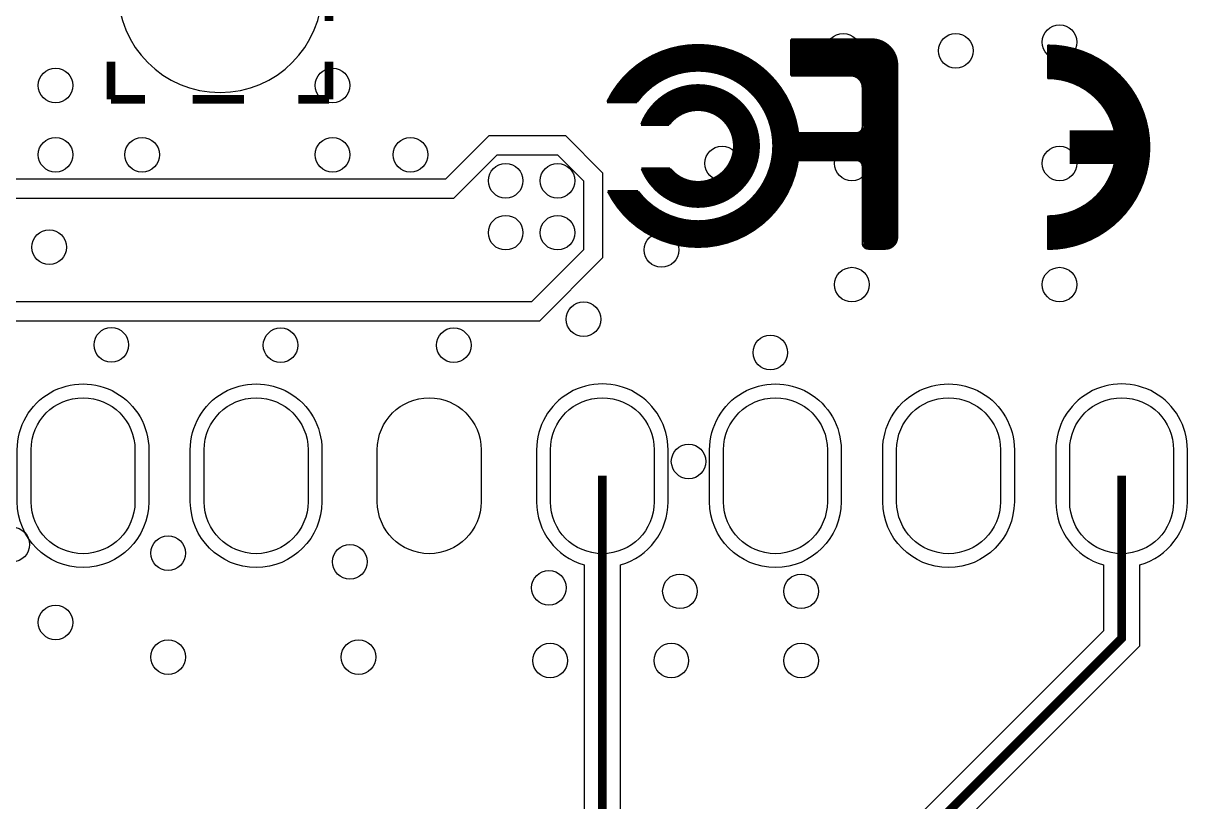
# Model space of a CAD drawing. Extents: x -3.5 to 81.5, y -3.5 to 52.5.
# Drawn here: x 9.69 to 26.77, y 28.61 to 40.03 of the extents above; entities that cross this region are included whole.
import ezdxf

# ---------------------------------------------------------------- set-up
doc = ezdxf.new("R2010")
doc.units = 0
for name, color, linetype in [('BG_SILKSCREEN_BOTTOM', 6, 'CONTINUOUS'), ('ET_BOTTOM', 254, 'CONTINUOUS'), ('PG_SILKSCREEN_BOTTOM', 143, 'CONTINUOUS'), ('PIN_BOTTOM', 1, 'CONTINUOUS'), ('VC_BOTTOM', 254, 'CONTINUOUS')]:
    doc.layers.add(name, color=color, linetype=linetype)

msp = doc.modelspace()

# ---------------------------------------------------------------- linework, layer by layer
at = {"layer": 'BG_SILKSCREEN_BOTTOM'}
for points, const_width in [([(18.2641, 37.5595, 0.138649), (18.8102, 36.9654, 0.138197), (19.5872, 36.7467, 0.198871), (20.6342, 37.18, 0.198693), (21.0693, 38.2288, 0.199119), (20.6357, 39.276, 0.199259), (19.5872, 39.7111, 0.140388), (18.8008, 39.4861, 0.14081), (18.2532, 38.877)], 0.0284), ([(18.2773, 37.5656, 0.13855), (18.8176, 36.9776, 0.138621), (19.5872, 36.7599, 0.199479), (20.6238, 37.1907, 0.198626), (21.0543, 38.2288, 0.199223), (20.6253, 39.2669, 0.198549), (19.5872, 39.6959, 0.140716), (18.8087, 39.4726, 0.140561), (18.2669, 38.8709)], 0.0284), ([(18.2969, 37.5595, 0.13602), (18.8265, 36.9913, 0.139222), (19.5872, 36.7749, 0.199098), (20.6149, 37.2011, 0.198462), (21.0411, 38.2288, 0.199321), (20.6149, 39.2562, 0.199115), (19.5872, 39.6824, 0.141068), (18.8158, 39.4607, 0.138154), (18.2862, 38.877)], 0.0284), ([(18.3134, 37.5595, 0.134853), (18.8341, 37.003, 0.13875), (19.5872, 36.7901, 0.198306), (20.6042, 37.21, 0.198724), (21.0256, 38.2288, 0.199128), (20.606, 39.2458, 0.198769), (19.5872, 39.6677, 0.140662), (18.8234, 39.4485, 0.136837), (18.3027, 38.877)], 0.0284), ([(18.3299, 37.5595, 0.133506), (18.8417, 37.0149, 0.139129), (19.5872, 36.8036, 0.198887), (20.5938, 37.2204, 0.198741), (21.0106, 38.2288, 0.199063), (20.5951, 39.2354, 0.198704), (19.5872, 39.6527, 0.140119), (18.8308, 39.4363, 0.135433), (18.3195, 38.877)], 0.0284), ([(18.3464, 37.5595, 0.132041), (18.8488, 37.0271, 0.13862), (19.5872, 36.8183, 0.198925), (20.5834, 37.2313, 0.198616), (20.9974, 38.2288, 0.19914), (20.5849, 39.2247, 0.199311), (19.5872, 39.639, 0.140661), (18.8402, 39.4246, 0.134403), (18.336, 38.877)], 0.0284), ([(20.9507, 39.7934), (22.1328, 39.7934, -0.41313), (22.511, 39.417)], 0.0284), ([(20.9791, 39.7652), (22.1328, 39.7652, -0.414214), (22.481, 39.417)], 0.0284), ([(20.9837, 39.7769), (22.1376, 39.7769, -0.415474), (22.4856, 39.4274)], 0.0284), ([(20.9941, 39.75), (22.1328, 39.75, -0.413107), (22.4678, 39.417)], 0.0284), ([(21.0091, 39.7365), (22.1328, 39.7365, -0.414152), (22.4523, 39.417)], 0.0284), ([(21.0228, 39.7213), (22.1328, 39.7213, -0.414118), (22.4376, 39.417)], 0.0284), ([(21.0378, 39.7063), (22.1328, 39.7063, -0.412807), (22.4239, 39.417)], 0.0284), ([(21.0528, 39.6931), (22.1328, 39.6931, -0.414214), (22.4089, 39.417)], 0.0284), ([(21.0665, 39.6781), (22.1328, 39.6781, -0.414214), (22.3939, 39.417)], 0.0284), ([(21.0815, 39.6631), (22.1328, 39.6631, -0.412797), (22.3807, 39.417)], 0.0284), ([(21.0962, 39.6494), (22.1328, 39.6494, -0.414088), (22.3657, 39.417)], 0.0284), ([(21.1097, 39.6344), (22.1328, 39.6344, -0.413989), (22.3505, 39.417)], 0.0284), ([(24.7165, 36.7096, 0.19911), (25.7772, 37.1493, 0.19911), (26.2169, 38.21, 0.199117), (25.7772, 39.2707, 0.199105), (24.7165, 39.7101)], 0.015), ([(24.7165, 36.7322, 0.41422), (26.2016, 38.2176, 0.198876), (25.7668, 39.2676, 0.198942), (24.7165, 39.7027)], 0.015), ([(24.7165, 36.7246, 0.198926), (25.7668, 37.1597, 0.198922), (26.2016, 38.21, 0.414187), (24.7165, 39.6951)], 0.015), ([(24.7165, 36.7322, 0.198564), (25.7622, 37.1645, 0.198514), (26.1943, 38.21, 0.198724), (25.7622, 39.2542, 0.199095), (24.7165, 39.688)], 0.015), ([(24.7165, 36.7398, 0.198883), (25.7561, 37.1706, 0.19889), (26.1866, 38.21, 0.198866), (25.7561, 39.2496, 0.198871), (24.7165, 39.6801)], 0.015), ([(24.7165, 36.7472, 0.198332), (25.7518, 37.1747, 0.198328), (26.1793, 38.21, 0.19869), (25.7518, 39.2435, 0.199157), (24.7165, 39.673)], 0.015), ([(24.7165, 36.7548, 0.198748), (25.7457, 37.1808, 0.198751), (26.1717, 38.21, 0.198742), (25.7457, 39.2392, 0.198726), (24.7165, 39.6654)], 0.015), ([(24.7165, 36.7622, 0.198339), (25.7411, 37.1853, 0.19837), (26.1643, 38.21, 0.198514), (25.7411, 39.2331, 0.198899), (24.7165, 39.6578)], 0.015), ([(24.7165, 36.7698, 0.19872), (25.7353, 37.1912, 0.19872), (26.1567, 38.21, 0.1987), (25.7353, 39.2285, 0.198765), (24.7165, 39.6504)], 0.015), ([(24.7165, 36.7774, 0.198538), (25.7292, 37.196, 0.198882), (26.1493, 38.21, 0.199093), (25.7292, 39.2227, 0.199093), (24.7165, 39.6425)], 0.015), ([(24.7165, 36.7848, 0.198703), (25.7246, 37.2021, 0.198655), (26.1417, 38.21, 0.198687), (25.7246, 39.2181, 0.198684), (24.7165, 39.6352)], 0.015), ([(24.7241, 36.7246, 0.198847), (25.7741, 37.1597, 0.198931), (26.2092, 38.21, 0.198901), (25.7741, 39.26, 0.198906), (24.7241, 39.6951)], 0.015), ([(18.3629, 37.5595, 0.130539), (18.8567, 37.0408, 0.138984), (19.5872, 36.8338, 0.198865), (20.5727, 37.2415, 0.198644), (20.9822, 38.2288, 0.199142), (20.5745, 39.2143, 0.199338), (19.5872, 39.624, 0.141167), (18.8473, 39.4109, 0.132951), (18.351, 38.877)], 0.0284), ([(18.3792, 37.5595, 0.129106), (18.8638, 37.0525, 0.139457), (19.5872, 36.847, 0.199487), (20.5623, 37.2519, 0.198656), (20.9672, 38.2288, 0.199262), (20.5636, 39.2054, 0.198501), (19.5872, 39.609, 0.140554), (18.8549, 39.3992, 0.131565), (18.3675, 38.877)], 0.0284), ([(18.3957, 37.5595, 0.127656), (18.8717, 37.0647, 0.138802), (19.5872, 36.862, 0.19913), (20.5534, 37.2628, 0.1984), (20.9537, 38.2288, 0.199391), (20.5534, 39.195, 0.19909), (19.5872, 39.5953, 0.141038), (18.8623, 39.387, 0.130076), (18.384, 38.877)], 0.0284), ([(18.4122, 37.5595, 0.126227), (18.8788, 37.0764, 0.138244), (19.5872, 36.877, 0.198337), (20.543, 37.2717, 0.198657), (20.939, 38.2288, 0.199275), (20.544, 39.1846, 0.19863), (19.5872, 39.5803, 0.140543), (18.8699, 39.3751, 0.128632), (18.4005, 38.877)], 0.0284), ([(18.4287, 37.5595, 0.12443), (18.8864, 37.0901, 0.13972), (19.5872, 36.8907, 0.198852), (20.5321, 37.2821, 0.198719), (20.924, 38.2288, 0.199085), (20.5336, 39.1739, 0.198692), (19.5872, 39.5656, 0.139991), (18.8773, 39.3629, 0.127131), (18.4168, 38.877)], 0.0284), ([(18.4452, 37.5595, 0.122765), (18.8938, 37.1023, 0.139107), (19.5872, 36.9057, 0.198901), (20.5217, 37.2928, 0.198609), (20.9103, 38.2288, 0.199215), (20.5232, 39.1635, 0.19929), (19.5872, 39.5521, 0.141308), (18.8849, 39.3497, 0.125478), (18.4333, 38.877)], 0.0284), ([(18.4635, 37.5595, 0.121091), (18.9014, 37.1142, 0.138482), (19.5872, 36.9207, 0.198725), (20.5115, 37.3032, 0.198556), (20.8953, 38.2288, 0.199286), (20.5125, 39.1531, 0.19904), (19.5872, 39.5369, 0.141109), (18.8938, 39.3375, 0.123969), (18.4513, 38.877)], 0.0284), ([(18.48, 37.5595, 0.119471), (18.9088, 37.1259, 0.138898), (19.5872, 36.9339, 0.199529), (20.5006, 37.3136, 0.198632), (20.8803, 38.2288, 0.199268), (20.5021, 39.1437, 0.198475), (19.5872, 39.5219, 0.140492), (18.9014, 39.3253, 0.122355), (18.4678, 38.877)], 0.0284), ([(18.4963, 37.5595, 0.11782), (18.9164, 37.1381, 0.138273), (19.5872, 36.9491, 0.19912), (20.4917, 37.3243, 0.198386), (20.8666, 38.2288, 0.199444), (20.4917, 39.1335, 0.199091), (19.5872, 39.5087, 0.140947), (18.9088, 39.3136, 0.120717), (18.4846, 38.877)], 0.0284), ([(18.5143, 37.5595, 0.11579), (18.924, 37.1518, 0.138727), (19.5872, 36.9641, 0.19891), (20.4813, 37.3347, 0.198352), (20.8516, 38.2288, 0.19926), (20.4828, 39.1231, 0.198675), (19.5872, 39.4937, 0.140325), (18.9164, 39.3014, 0.119027), (18.5011, 38.877)], 0.0284), ([(18.5308, 37.5595, 0.114158), (18.9314, 37.1635, 0.139159), (19.5872, 36.9776, 0.198865), (20.4706, 37.3436, 0.198725), (20.8369, 38.2288, 0.199029), (20.4724, 39.1122, 0.198713), (19.5872, 39.4787, 0.140812), (18.924, 39.2877, 0.117137), (18.5176, 38.877)], 0.0284), ([(18.5476, 37.5595, 0.112486), (18.9405, 37.1757, 0.138871), (19.5872, 36.9928, 0.198864), (20.4602, 37.354, 0.198638), (20.8232, 38.2288, 0.199203), (20.4617, 39.1018, 0.199345), (19.5872, 39.465, 0.141298), (18.9314, 39.276, 0.115262), (18.5354, 38.877)], 0.0284), ([(21.1249, 39.6197), (22.1328, 39.6197, -0.412351), (22.337, 39.417)], 0.0284), ([(24.7165, 36.7924, 0.198528), (25.7188, 37.2062, 0.198913), (26.1343, 38.21, 0.199058), (25.7188, 39.212, 0.199179), (24.7165, 39.6278)], 0.015), ([(24.7165, 36.7998, 0.198588), (25.7142, 37.2125, 0.198541), (26.1267, 38.21, 0.198956), (25.7142, 39.2064, 0.199301), (24.7165, 39.6202)], 0.015), ([(24.7165, 36.8071, 0.199144), (25.7081, 37.2186, 0.414647), (25.7081, 39.2016, 0.199107), (24.7165, 39.6128)], 0.015), ([(24.7165, 36.815, 0.198502), (25.7038, 37.2227, 0.198512), (26.1117, 38.21, 0.198893), (25.7038, 39.1955, 0.199341), (24.7165, 39.6052)], 0.015), ([(24.7165, 36.8221, 0.198882), (25.6977, 37.2288, 0.198893), (26.1043, 38.21, 0.198887), (25.6977, 39.1912, 0.198909), (24.7165, 39.5976)], 0.015), ([(24.7165, 36.8297, 0.198509), (25.6931, 37.2336, 0.19846), (26.0967, 38.21, 0.198691), (25.6931, 39.1851, 0.19911), (24.7165, 39.5902)], 0.015), ([(24.7165, 36.8371, 0.198886), (25.6873, 37.2392, 0.198882), (26.0891, 38.21, 0.198861), (25.6873, 39.1805, 0.198947), (24.7165, 39.5826)], 0.015), ([(24.7165, 36.8447, 0.198338), (25.6827, 37.244, 0.198282), (26.0817, 38.21, 0.198726), (25.6827, 39.1747, 0.199135), (24.7165, 39.5752)], 0.015), ([(24.7165, 36.8526, 0.198938), (25.6766, 37.2501, 0.19889), (26.0741, 38.21, 0.198929), (25.6766, 39.1701, 0.198938), (24.7165, 39.5676)], 0.015), ([(24.7165, 36.8597, 0.198274), (25.672, 37.2542, 0.198349), (26.0667, 38.21, 0.198507), (25.672, 39.164, 0.19892), (24.7165, 39.5602)], 0.015), ([(24.7165, 36.8673, 0.198693), (25.6662, 37.2603, 0.413721), (25.6662, 39.1597, 0.198698), (24.7165, 39.5526)], 0.015), ([(24.7165, 36.8747, 0.198465), (25.6601, 37.2648, 0.198905), (26.0518, 38.21, 0.199344), (25.6601, 39.1536, 0.199309), (24.7165, 39.5455)], 0.015), ([(24.7165, 36.8823, 0.19871), (25.6558, 37.2707, 0.198707), (26.0441, 38.21, 0.198623), (25.6558, 39.149, 0.198711), (24.7165, 39.5376)], 0.015), ([(24.7165, 36.8897, 0.198464), (25.6497, 37.2755, 0.198888), (26.0368, 38.21, 0.199105), (25.6497, 39.1432, 0.199116), (24.7165, 39.5303)], 0.015), ([(24.7165, 36.8973, 0.198724), (25.6451, 37.2816, 0.198672), (26.0292, 38.21, 0.198933), (25.6451, 39.1371, 0.199356), (24.7165, 39.5229)], 0.015), ([(24.7165, 36.9047, 0.198309), (25.6393, 37.2857, 0.198736), (26.0218, 38.21, 0.199095), (25.6393, 39.1325, 0.199195), (24.7165, 39.515)], 0.015), ([(24.7165, 36.9123, 0.198526), (25.6347, 37.292, 0.198461), (26.0142, 38.21, 0.198961), (25.6347, 39.1269, 0.199346), (24.7165, 39.5079)], 0.015), ([(24.7165, 36.9199, 0.199114), (25.6286, 37.2981, 0.414589), (25.6286, 39.1221, 0.199116), (24.7165, 39.5)], 0.015), ([(24.7165, 36.9273, 0.198414), (25.624, 37.3022, 0.198506), (25.9992, 38.21, 0.198672), (25.624, 39.116, 0.199107), (24.7165, 39.4927)], 0.015), ([(24.7165, 36.9346, 0.198885), (25.6182, 37.3083, 0.198882), (25.9918, 38.21, 0.19889), (25.6182, 39.1117, 0.198934), (24.7165, 39.4853)], 0.015), ([(24.7165, 36.9425, 0.198499), (25.6136, 37.3131, 0.198449), (25.9842, 38.21, 0.198733), (25.6136, 39.1056, 0.199174), (24.7165, 39.4777)], 0.015), ([(24.7165, 36.9496, 0.198925), (25.6078, 37.3187, 0.198899), (25.9766, 38.21, 0.19888), (25.6078, 39.101, 0.198979), (24.7165, 39.4701)], 0.015), ([(24.7165, 36.9575, 0.19828), (25.6032, 37.3235, 0.198233), (25.9692, 38.21, 0.198733), (25.6032, 39.0954, 0.199135), (24.7165, 39.4627)], 0.015), ([(18.5656, 37.5595, 0.110508), (18.9479, 37.1874, 0.138208), (19.5872, 37.0078, 0.198642), (20.4498, 37.3644, 0.198628), (20.8082, 38.2288, 0.199268), (20.4513, 39.0916, 0.199103), (19.5872, 39.45, 0.140616), (18.939, 39.2641, 0.113506), (18.5519, 38.877)], 0.0284), ([(18.5834, 37.5595, 0.108327), (18.9555, 37.2011, 0.139672), (19.5872, 37.021, 0.199337), (20.4391, 37.3751, 0.198608), (20.7932, 38.2288, 0.199147), (20.4409, 39.0807, 0.199199), (19.5872, 39.435, 0.140106), (18.9466, 39.2519, 0.111434), (18.5702, 38.877)], 0.0284), ([(18.5999, 37.5595, 0.106263), (18.9629, 37.2133, 0.139186), (19.5872, 37.036, 0.199314), (20.4287, 37.3855, 0.19877), (20.78, 38.2288, 0.199421), (20.4305, 39.0718, 0.19917), (19.5872, 39.4213, 0.140877), (18.9555, 39.2397, 0.109798), (18.5867, 38.877)], 0.0284), ([(18.6182, 37.5595, 0.104208), (18.9705, 37.2252, 0.138468), (19.5872, 37.051, 0.198876), (20.4198, 37.3959, 0.198387), (20.765, 38.2288, 0.199283), (20.4211, 39.0614, 0.198636), (19.5872, 39.4063, 0.141392), (18.9629, 39.2265, 0.107495), (18.6042, 38.877)], 0.0284), ([(18.6357, 37.5595, 0.10213), (18.9781, 37.2369, 0.137704), (19.5872, 37.0662, 0.198223), (20.4094, 37.4053, 0.198628), (20.75, 38.2288, 0.199062), (20.4107, 39.0507, 0.198669), (19.5872, 39.3916, 0.140715), (18.9705, 39.2143, 0.105568), (18.621, 38.877)], 0.0284), ([(18.654, 37.5595, 0.099581), (18.9855, 37.2509, 0.139479), (19.5872, 37.0797, 0.19894), (20.399, 37.4157, 0.198548), (20.7363, 38.2288, 0.199269), (20.4, 39.0403, 0.199334), (19.5872, 39.3779, 0.141183), (18.9781, 39.2026, 0.10344), (18.6388, 38.877)], 0.0284), ([(18.654, 37.5595, 0.099581), (18.9855, 37.2509, 0.139479), (19.5872, 37.0797, 0.19894), (20.399, 37.4157, 0.198548), (20.7363, 38.2288, 0.199269), (20.4, 39.0403, 0.199334), (19.5872, 39.3779, 0.141183), (18.9781, 39.2026, 0.10344), (18.6388, 38.877)], 0.0284), ([(18.6718, 37.5595, 0.097347), (18.9931, 37.2628, 0.138714), (19.5872, 37.0944, 0.198702), (20.3883, 37.4264, 0.198524), (20.7213, 38.2288, 0.19929), (20.3896, 39.0299, 0.199106), (19.5872, 39.3629, 0.140521), (18.9855, 39.1904, 0.101142), (18.6568, 38.877)], 0.0284), ([(18.6898, 37.5595, 0.09502), (19.0007, 37.2745, 0.137947), (19.5872, 37.1094, 0.198677), (20.3779, 37.4368, 0.198501), (20.7061, 38.2288, 0.199268), (20.3792, 39.0195, 0.199111), (19.5872, 39.3479, 0.13995), (18.9931, 39.1785, 0.098813), (18.6751, 38.877)], 0.0284), ([(18.7081, 37.5595, 0.092426), (19.0081, 37.2867, 0.138503), (19.5872, 37.1231, 0.199435), (20.3675, 37.4472, 0.198669), (20.6926, 38.2288, 0.199573), (20.3685, 39.0106, 0.199081), (19.5872, 39.3347, 0.141571), (19.0007, 39.165, 0.09621), (18.6929, 38.877)], 0.0284), ([(18.6959, 38.877, -0.118366), (19.0876, 39.2115, -0.118437), (19.5872, 39.3314, -0.199477), (20.3675, 39.0073, -0.199196), (20.6898, 38.2288, -0.198606), (20.3657, 37.4485, -0.198842), (19.5872, 37.1259, -0.115095), (19.098, 37.2402, -0.115279), (18.7109, 37.5595)], 0.0284), ([(22.1737, 38.5064), (22.1737, 39.0868, 0.41427), (21.8257, 39.435)], 0.0284), ([(22.16, 38.5064), (22.16, 39.0868, 0.415299), (21.8257, 39.4198)], 0.0284), ([(22.145, 38.5064), (22.145, 39.0868, 0.415351), (21.8257, 39.4048)], 0.0284), ([(22.13, 38.5064), (22.13, 39.0868, 0.41431), (21.8257, 39.3916)], 0.0284), ([(22.1163, 38.5064), (22.1163, 39.0868, 0.415425), (21.8257, 39.3766)], 0.0284), ([(22.1013, 38.5064), (22.1013, 39.0868, 0.415491), (21.8257, 39.3616)], 0.0284), ([(22.0863, 38.5064), (22.0863, 39.0868, 0.414027), (21.8257, 39.3479)], 0.0284), ([(22.0731, 38.5064), (22.0731, 39.0868, 0.415758), (21.8257, 39.3329)], 0.0284), ([(22.0581, 38.5064), (22.0581, 39.0868, 0.415815), (21.8257, 39.3182)], 0.0284), ([(22.0429, 38.5064), (22.0429, 39.0868, 0.414124), (21.8257, 39.3042)], 0.0284), ([(22.0294, 38.5064), (22.0294, 39.0868, 0.416047), (21.8257, 39.2895)], 0.0284), ([(22.3505, 39.417), (22.3505, 36.8935, -0.383855), (22.337, 36.8785)], 0.0284), ([(22.3657, 39.417), (22.3657, 36.8935, -0.41526), (22.337, 36.8653)], 0.0284), ([(22.3807, 39.417), (22.3807, 36.8935, -0.414895), (22.337, 36.8503)], 0.0284), ([(22.3939, 39.417), (22.3939, 36.8935, -0.406096), (22.337, 36.8351)], 0.0284), ([(22.4089, 39.417), (22.4089, 36.8935, -0.414214), (22.337, 36.8216)], 0.0284), ([(22.4239, 39.417), (22.4239, 36.8935, -0.41354), (22.337, 36.8064)], 0.0284), ([(22.4376, 39.417), (22.4376, 36.8935, -0.410116), (22.337, 36.7914)], 0.0284), ([(22.4523, 39.417), (22.4523, 36.8935, -0.414214), (22.337, 36.7782)], 0.0284), ([(22.4678, 39.417), (22.4678, 36.8935, -0.414439), (22.337, 36.7632)], 0.0284), ([(22.481, 39.417), (22.481, 36.8935, -0.411046), (22.337, 36.7482)], 0.0284), ([(22.511, 39.417), (22.511, 36.8935, -0.414214), (22.337, 36.7195)], 0.0284), ([(22.4932, 39.402), (22.4932, 36.8785, -0.414415), (22.3474, 36.7332)], 0.0284), ([(24.7165, 36.9646, 0.198923), (25.5971, 37.3296, 0.198879), (25.9616, 38.21, 0.19892), (25.5971, 39.0906, 0.198891), (24.7165, 39.4551)], 0.015), ([(24.7165, 36.9722, 0.198171), (25.5925, 37.3337, 0.198262), (25.9542, 38.21, 0.198425), (25.5925, 39.0845, 0.198876), (24.7165, 39.4477)], 0.015), ([(24.7165, 36.9801, 0.198617), (25.5867, 37.3398, 0.413575), (25.5867, 39.0802, 0.198643), (24.7165, 39.4401)], 0.015), ([(24.7165, 36.9872, 0.198517), (25.5806, 37.3446, 0.198903), (25.9392, 38.21, 0.199123), (25.5806, 39.0741, 0.199129), (24.7165, 39.4327)], 0.015), ([(24.7165, 36.9948, 0.198637), (25.576, 37.3502, 0.198725), (25.9316, 38.21, 0.198701), (25.576, 39.0695, 0.198707), (24.7165, 39.4251)], 0.015), ([(24.7165, 37.0022, 0.198481), (25.5702, 37.355, 0.198876), (25.9243, 38.21, 0.199159), (25.5702, 39.0637, 0.199168), (24.7165, 39.418)], 0.015), ([(24.7165, 37.0098, 0.198482), (25.5656, 37.3611, 0.198418), (25.9166, 38.21, 0.198871), (25.5656, 39.0576, 0.199336), (24.7165, 39.4101)], 0.015), ([(24.7165, 37.0172, 0.199069), (25.5595, 37.3667, 0.199148), (25.9093, 38.21, 0.199128), (25.5595, 39.053, 0.199166), (24.7165, 39.4025)], 0.015), ([(24.7165, 37.0248, 0.198402), (25.5552, 37.3713, 0.198378), (25.9016, 38.21, 0.198985), (25.5552, 39.0474, 0.199341), (24.7165, 39.3951)], 0.015), ([(24.7165, 37.0322, 0.198897), (25.5491, 37.3776, 0.198841), (25.8943, 38.21, 0.198885), (25.5491, 39.0426, 0.198937), (24.7165, 39.3875)], 0.015), ([(24.7165, 37.0398, 0.198393), (25.5445, 37.3817, 0.198487), (25.8867, 38.21, 0.198649), (25.5445, 39.0365, 0.199138), (24.7165, 39.3804)], 0.015), ([(24.7165, 37.0474, 0.198914), (25.5387, 37.3878, 0.414249), (25.5387, 39.0322, 0.198928), (24.7165, 39.3725)], 0.015), ([(24.7165, 37.0548, 0.198229), (25.5341, 37.3926, 0.198165), (25.8717, 38.21, 0.198655), (25.5341, 39.0261, 0.199161), (24.7165, 39.3652)], 0.015), ([(24.7165, 37.0624, 0.198822), (25.528, 37.3982, 0.198931), (25.8643, 38.21, 0.198898), (25.528, 39.0215, 0.198935), (24.7165, 39.3578)], 0.015), ([(24.7165, 37.0698, 0.198185), (25.5237, 37.403, 0.198127), (25.8567, 38.21, 0.198739), (25.5237, 39.0159, 0.199108), (24.7165, 39.3502)], 0.015), ([(24.7165, 37.0771, 0.198702), (25.5176, 37.4091, 0.198609), (25.8491, 38.21, 0.198655), (25.5176, 39.0111, 0.198657), (24.7165, 39.3428)], 0.015), ([(24.7165, 37.085, 0.198159), (25.513, 37.4134, 0.198204), (25.8417, 38.21, 0.198401), (25.513, 39.005, 0.198935), (24.7165, 39.3352)], 0.015), ([(24.7165, 37.0924, 0.19867), (25.5072, 37.4193, 0.198676), (25.8341, 38.21, 0.198668), (25.5072, 39.0007, 0.198692), (24.7165, 39.3276)], 0.015), ([(24.7165, 37.0997, 0.198427), (25.5011, 37.4241, 0.198863), (25.8267, 38.21, 0.199151), (25.5011, 38.9946, 0.199157), (24.7165, 39.3202)], 0.015), ([(24.7165, 37.1076, 0.1986), (25.4965, 37.4297, 0.198713), (25.8191, 38.21, 0.198903), (25.4965, 38.9885, 0.199411), (24.7165, 39.3126)], 0.015), ([(24.7165, 37.1147, 0.198191), (25.4907, 37.4345, 0.19864), (25.8117, 38.21, 0.199141), (25.4907, 38.9842, 0.199147), (24.7165, 39.3052)], 0.015), ([(24.7165, 37.1226, 0.198475), (25.4861, 37.4406, 0.19842), (25.8041, 38.21, 0.198932), (25.4861, 38.9781, 0.199446), (24.7165, 39.2976)], 0.015), ([(18.7513, 38.5455, -0.152277), (19.0802, 38.9641, -0.151597), (19.5872, 39.1216, -0.198648), (20.2189, 38.8602, -0.199441), (20.4813, 38.2288, -0.199515), (20.2189, 37.5971, -0.199517), (19.5872, 37.3347, -0.14963), (19.0876, 37.4876, -0.149263), (18.7589, 37.893)], 0.0284), ([(21.9997, 38.5064), (21.9997, 39.0868, 0.414213), (21.8257, 39.2608)], 0.0284), ([(22.0147, 38.5168), (22.0147, 39.0972, 0.414382), (21.8407, 39.2717)], 0.0284), ([(24.7165, 37.1297, 0.199136), (25.48, 37.4462, 0.199235), (25.7967, 38.21, 0.199177), (25.48, 38.9735, 0.199159), (24.7165, 39.29)], 0.015), ([(24.7165, 37.1373, 0.198396), (25.4757, 37.4508, 0.198393), (25.7891, 38.21, 0.198693), (25.4757, 38.9679, 0.199174), (24.7165, 39.2826)], 0.015), ([(24.7165, 37.1447, 0.198908), (25.4696, 37.4571, 0.198839), (25.7818, 38.21, 0.198887), (25.4696, 38.9631, 0.198898), (24.7165, 39.275)], 0.015), ([(24.7165, 37.1447, 0.198908), (25.4696, 37.4571, 0.198839), (25.7818, 38.21, 0.198887), (25.4696, 38.9631, 0.198898), (24.7165, 39.275)], 0.015), ([(24.7165, 37.1523, 0.198344), (25.465, 37.4614, 0.19836), (25.7741, 38.21, 0.198624), (25.465, 38.957, 0.199153), (24.7165, 39.2676)], 0.015), ([(24.7165, 37.1597, 0.198879), (25.4592, 37.4673, 0.414148), (25.4592, 38.9527, 0.198895), (24.7165, 39.26)], 0.015), ([(24.7165, 37.1673, 0.198204), (25.4546, 37.4721, 0.198131), (25.7592, 38.21, 0.198653), (25.4546, 38.9466, 0.199203), (24.7165, 39.2529)], 0.015), ([(24.7165, 37.1747, 0.198989), (25.4485, 37.4782, 0.198896), (25.7518, 38.21, 0.198947), (25.4485, 38.942, 0.198885), (24.7165, 39.245)], 0.015), ([(24.7165, 37.1823, 0.198139), (25.4442, 37.4825, 0.198068), (25.7442, 38.21, 0.19845), (25.4442, 38.9364, 0.198947), (24.7165, 39.2379)], 0.015), ([(24.7165, 37.1899, 0.198631), (25.4381, 37.4886, 0.413511), (25.4381, 38.9316, 0.198619), (24.7165, 39.23)], 0.015), ([(24.7165, 37.1973, 0.198324), (25.432, 37.4929, 0.198891), (25.7292, 38.21, 0.199146), (25.432, 38.9255, 0.199158), (24.7165, 39.2227)], 0.015), ([(24.7165, 37.2049, 0.198588), (25.4277, 37.4988, 0.198588), (25.7216, 38.21, 0.198506), (25.4277, 38.9209, 0.198651), (24.7165, 39.2153)], 0.015), ([(18.765, 38.5407, -0.152069), (19.0876, 38.9519, -0.152542), (19.5872, 39.1081, -0.198854), (20.2095, 38.8498, -0.198336), (20.4663, 38.2288, -0.198992), (20.208, 37.6062, -0.198202), (19.5872, 37.3497, -0.149468), (19.0965, 37.4998, -0.149471), (18.7724, 37.8986)], 0.0284), ([(18.7828, 38.5455, -0.149044), (19.0965, 38.94, -0.152391), (19.5872, 39.0929, -0.198862), (20.1991, 38.8394, -0.1983), (20.4513, 38.2288, -0.198829), (20.1978, 37.6169, -0.198337), (19.5872, 37.3644, -0.148805), (19.1041, 37.5115, -0.145863), (18.7904, 37.893)], 0.0284), ([(18.7978, 38.5455, -0.147038), (19.1041, 38.9278, -0.151858), (19.5872, 39.0779, -0.198846), (20.1887, 38.829, -0.19925), (20.4376, 38.2288, -0.19982), (20.1874, 37.6273, -0.19925), (19.5872, 37.3784, -0.149684), (19.1117, 37.5237, -0.143723), (18.8069, 37.893)], 0.0284), ([(18.8143, 38.5455, -0.145549), (19.113, 38.9161, -0.152927), (19.5872, 39.0642, -0.198458), (20.178, 38.8201, -0.198703), (20.4226, 38.2288, -0.199959), (20.1765, 37.6377, -0.199177), (19.5872, 37.3931, -0.149226), (19.1206, 37.5356, -0.142203), (18.8219, 37.893)], 0.0284), ([(18.8293, 38.5455, -0.143543), (19.1206, 38.9039, -0.152382), (19.5872, 39.0492, -0.198529), (20.1676, 38.8094, -0.198588), (20.4076, 38.2288, -0.198543), (20.1676, 37.6484, -0.198595), (19.5872, 37.4081, -0.148681), (19.128, 37.5478, -0.13988), (18.8384, 37.893)], 0.0284), ([(18.8458, 38.5455, -0.141652), (19.1295, 38.8917, -0.152257), (19.5872, 39.0342, -0.198496), (20.1572, 38.799, -0.415743), (20.1572, 37.6588, -0.199564), (19.5872, 37.4218, -0.149893), (19.1371, 37.5595, -0.138102), (18.8534, 37.893)], 0.0284), ([(18.861, 38.5455, -0.139407), (19.1371, 38.8798, -0.152992), (19.5872, 39.021, -0.198878), (20.1483, 38.7886, -0.19828), (20.3792, 38.2288, -0.198938), (20.1465, 37.6677, -0.19816), (19.5872, 37.4368, -0.149297), (19.1445, 37.5717, -0.135885), (18.8699, 37.893)], 0.0284), ([(18.8773, 38.5455, -0.13747), (19.146, 38.8681, -0.15273), (19.5872, 39.006, -0.198866), (20.1376, 38.7779, -0.198212), (20.3642, 38.2288, -0.198916), (20.1361, 37.6781, -0.198064), (19.5872, 37.4518, -0.148813), (19.1534, 37.5836, -0.133834), (18.8864, 37.893)], 0.0284), ([(18.8925, 38.5455, -0.135352), (19.1534, 38.8559, -0.152192), (19.5872, 38.9908, -0.198844), (20.1272, 38.7675, -0.199337), (20.351, 38.2288, -0.200052), (20.1257, 37.6885, -0.199182), (19.5872, 37.465, -0.149803), (19.161, 37.5958, -0.131488), (18.9014, 37.893)], 0.0284), ([(18.9088, 38.5455, -0.133207), (19.1625, 38.8437, -0.153765), (19.5872, 38.9773, -0.198507), (20.1168, 38.7586, -0.19855), (20.3355, 38.2288, -0.200087), (20.115, 37.6992, -0.199249), (19.5872, 37.48, -0.149015), (19.1686, 37.6075, -0.128958), (18.9179, 37.893)], 0.0284), ([(18.9253, 38.5455, -0.130792), (19.1699, 38.8333, -0.151338), (19.5872, 38.9626, -0.19855), (20.1061, 38.7477, -0.198493), (20.3205, 38.2288, -0.198579), (20.1061, 37.7096, -0.198413), (19.5872, 37.4952, -0.148827), (19.1775, 37.6197, -0.126576), (18.9344, 37.893)], 0.0284), ([(18.9418, 38.5455, -0.128615), (19.179, 38.8216, -0.15103), (19.5872, 38.9476, -0.198507), (20.0957, 38.7373, -0.199687), (20.3073, 38.2288, -0.199747), (20.0957, 37.72, -0.199579), (19.5872, 37.5087, -0.14964), (19.1849, 37.6319, -0.123597), (18.9512, 37.893)], 0.0284), ([(18.9568, 38.5455, -0.125956), (19.1864, 38.8094, -0.151933), (19.5872, 38.9339, -0.198934), (20.0866, 38.7266, -0.198054), (20.2923, 38.2288, -0.198818), (20.0853, 37.7294, -0.198202), (19.5872, 37.5237, -0.149333), (19.194, 37.6438, -0.121167), (18.9677, 37.893)], 0.0284), ([(18.9733, 38.5455, -0.123558), (19.1958, 38.7975, -0.151561), (19.5872, 38.9189, -0.198983), (20.0764, 38.7162, -0.197992), (20.2771, 38.2288, -0.198882), (20.0749, 37.7396, -0.198079), (19.5872, 37.5389, -0.148532), (19.2014, 37.6555, -0.118136), (18.9842, 37.893)], 0.0284), ([(18.9898, 38.5455, -0.120311), (19.2029, 38.7853, -0.150985), (19.5872, 38.9039, -0.198824), (20.0655, 38.7058, -0.198144), (20.2621, 38.2288, -0.198973), (20.0642, 37.75, -0.199223), (19.5872, 37.5521, -0.149417), (19.209, 37.6677, -0.114903), (19.0007, 37.893)], 0.0284), ([(19.0063, 38.5455, -0.117779), (19.2123, 38.7736, -0.152187), (19.5872, 38.8902, -0.200167), (20.0551, 38.6951, -0.199274), (20.2486, 38.2288, -0.200095), (20.0538, 37.7609, -0.199385), (19.5872, 37.5671, -0.149139), (19.2179, 37.6799, -0.112059), (19.017, 37.893)], 0.0284), ([(19.0228, 38.5455, -0.114269), (19.2194, 38.7614, -0.151611), (19.5872, 38.8752, -0.198505), (20.0449, 38.6865, -0.198478), (20.2339, 38.2288, -0.19842), (20.0449, 37.7713, -0.198503), (19.5872, 37.5821, -0.148322), (19.2255, 37.6918, -0.108366), (19.035, 37.893)], 0.0284), ([(19.0393, 38.5455, -0.111625), (19.2288, 38.7495, -0.151194), (19.5872, 38.8602, -0.198361), (20.034, 38.6758, -0.198525), (20.2189, 38.2288, -0.198593), (20.034, 37.7815, -0.199605), (19.5872, 37.5958, -0.149648), (19.2344, 37.7035, -0.105289), (19.0515, 37.893)], 0.0284), ([(19.0576, 38.5455, -0.107213), (19.2359, 38.7373, -0.152328), (19.5872, 38.847, -0.198864), (20.0251, 38.6654, -0.198011), (20.2052, 38.2288, -0.199776), (20.0236, 37.7924, -0.199796), (19.5872, 37.6108, -0.148836), (19.242, 37.7157, -0.101402), (19.0683, 37.893)], 0.0284), ([(19.0739, 38.5455, -0.104013), (19.2448, 38.7256, -0.152034), (19.5872, 38.8318, -0.198793), (20.0147, 38.655, -0.198039), (20.1902, 38.2288, -0.198817), (20.0134, 37.8013, -0.198027), (19.5872, 37.6258, -0.148047), (19.2494, 37.7279, -0.097176), (19.0858, 37.893)], 0.0284), ([(19.0904, 38.5455, -0.10011), (19.2527, 38.7134, -0.151109), (19.5872, 38.8168, -0.198316), (20.004, 38.6443, -0.197566), (20.1752, 38.2288, -0.198517), (20.0025, 37.8117, -0.199255), (19.5872, 37.639, -0.149628), (19.2588, 37.7396, -0.093312), (19.1041, 37.893)], 0.0284), ([(19.1084, 38.5455, -0.095923), (19.2613, 38.7012, -0.153266), (19.5872, 38.8036, -0.200289), (19.9936, 38.6339, -0.19943), (20.1615, 38.2288, -0.200331), (19.9921, 37.8224, -0.199392), (19.5872, 37.654, -0.14851), (19.2659, 37.7515, -0.08886), (19.1206, 37.893)], 0.0284), ([(19.1249, 38.5455, -0.091917), (19.2692, 38.6893, -0.152235), (19.5872, 38.7886, -0.198346), (19.9832, 38.625, -0.198438), (20.1465, 38.2288, -0.198376), (19.9832, 37.8328, -0.19839), (19.5872, 37.6692, -0.148054), (19.2753, 37.7637, -0.084793), (19.1384, 37.893)], 0.0284), ([(19.1432, 38.5455, -0.087265), (19.2781, 38.6776, -0.151566), (19.5872, 38.7736, -0.197722), (19.9725, 38.6146, -0.198056), (20.1315, 38.2288, -0.198005), (19.9725, 37.8432, -0.199796), (19.5872, 37.6827, -0.14958), (19.2824, 37.7759, -0.078617), (19.1582, 37.893)], 0.0284), ([(19.161, 38.5455, -0.082051), (19.2857, 38.6654, -0.153071), (19.5872, 38.7599, -0.199937), (19.9621, 38.6037, -0.19996), (20.1183, 38.2288, -0.200056), (19.9621, 37.8536, -0.199856), (19.5872, 37.6979, -0.148099), (19.29, 37.7876, -0.073455), (19.176, 37.893)], 0.0284), ([(19.1653, 38.5455, -0.322689), (19.7536, 38.7284, -0.322841), (20.1135, 38.2288, -0.315746), (19.7655, 37.7322, -0.316251), (19.1808, 37.893)], 0.0284), ([(20.9131, 38.4193), (21.9123, 38.4193, 0.415449), (21.9997, 38.5064)], 0.0284), ([(20.9283, 38.4071), (21.9273, 38.4071, 0.414774), (22.0147, 38.4942)], 0.0284), ([(20.9418, 38.3893), (21.9123, 38.3893, 0.414881), (22.0294, 38.5064)], 0.0284), ([(20.9568, 38.3756), (21.9123, 38.3756, 0.414662), (22.0429, 38.5064)], 0.0284), ([(20.9705, 38.3606), (21.9123, 38.3606, 0.41475), (22.0581, 38.5064)], 0.0284), ([(20.9852, 38.3456), (21.9123, 38.3456, 0.4147), (22.0731, 38.5064)], 0.0284), ([(21.0002, 38.3324), (21.9123, 38.3324, 0.414438), (22.0863, 38.5064)], 0.0284), ([(21.0137, 38.3174), (21.9123, 38.3174, 0.41442), (22.1013, 38.5064)], 0.0284), ([(21.0289, 38.3022), (21.9123, 38.3022, 0.414501), (22.1163, 38.5064)], 0.0284), ([(21.0439, 38.2887), (21.9123, 38.2887, 0.414573), (22.13, 38.5064)], 0.0284), ([(21.0571, 38.274), (21.9123, 38.274, 0.414508), (22.145, 38.5064)], 0.0284), ([(21.0726, 38.259), (21.9123, 38.259, 0.41449), (22.16, 38.5064)], 0.0284), ([(21.0876, 38.2453), (21.9123, 38.2453, 0.414625), (22.1737, 38.5064)], 0.0284), ([(22.1737, 36.8935), (22.1737, 37.9316, 0.414326), (21.9123, 38.1927)], 0.0284), ([(22.16, 36.8785), (22.16, 37.9316, 0.416232), (21.9123, 38.178)], 0.0284), ([(22.145, 36.8653), (22.145, 37.9316, 0.416362), (21.9123, 38.163)], 0.0284), ([(22.13, 36.8503), (22.13, 37.9316, 0.414393), (21.9123, 38.1493)], 0.0284), ([(22.1163, 36.8351), (22.1163, 37.9316, 0.416666), (21.9123, 38.1343)], 0.0284), ([(22.1013, 36.8216), (22.1013, 37.9316, 0.416862), (21.9123, 38.1193)], 0.0284), ([(22.0863, 36.8064), (22.0863, 37.9316, 0.414438), (21.9123, 38.1056)], 0.0284), ([(22.0731, 36.8064), (22.0731, 37.9316, 0.417521), (21.9123, 38.0906)], 0.0284), ([(22.0581, 36.8064), (22.0581, 37.9316, 0.417865), (21.9123, 38.0756)], 0.0284), ([(22.0429, 36.8064), (22.0429, 37.9316, 0.414662), (21.9123, 38.0624)], 0.0284), ([(22.0294, 36.8064), (22.0294, 37.9316, 0.418501), (21.9123, 38.0474)], 0.0284), ([(21.9997, 36.8064), (21.9997, 37.9316, 0.41455), (21.9123, 38.0187)], 0.0284), ([(22.0114, 36.814), (22.0114, 37.9392, 0.413989), (21.9245, 38.0261)], 0.0284), ([(22.337, 36.7195), (22.0863, 36.7195, -0.413877), (21.9997, 36.8064)], 0.0284), ([(22.3101, 36.7482), (22.0609, 36.7482, -0.412867), (22.0175, 36.7914)], 0.0284), ([(22.337, 36.7482), (22.0863, 36.7482, -0.420804), (22.0294, 36.8064)], 0.0284), ([(22.337, 36.7632), (22.0863, 36.7632, -0.412867), (22.0429, 36.8064)], 0.0284), ([(22.337, 36.7782), (22.0863, 36.7782, -0.411463), (22.0581, 36.8064)], 0.0284), ([(22.337, 36.7914), (22.0863, 36.7914, -0.443329), (22.0731, 36.8064)], 0.0284)]:
    msp.add_lwpolyline(points, format="xyb", dxfattribs=dict(at, const_width=const_width))
for points, const_width in [([(20.9507, 39.2608), (20.9507, 39.7934)], 0.0284), ([(20.9687, 39.2608), (20.9687, 39.7934)], 0.0284), ([(20.9791, 39.2895), (20.9791, 39.7652)], 0.0284), ([(20.9941, 39.3042), (20.9941, 39.75)], 0.0284), ([(21.0091, 39.3182), (21.0091, 39.7365)], 0.0284), ([(21.0228, 39.3329), (21.0228, 39.7213)], 0.0284), ([(21.0378, 39.3479), (21.0378, 39.7063)], 0.0284), ([(21.0528, 39.3616), (21.0528, 39.6931)], 0.0284), ([(21.0665, 39.3766), (21.0665, 39.6781)], 0.0284), ([(21.0815, 39.3916), (21.0815, 39.6631)], 0.0284), ([(21.0962, 39.4048), (21.0962, 39.6494)], 0.0284), ([(21.1097, 39.4198), (21.1097, 39.6344)], 0.0284), ([(22.2453, 39.5699), (22.2453, 36.8874)], 0.174), ([(24.7165, 39.7101), (24.7165, 39.2153)], 0.015), ([(21.0815, 39.5341), (22.337, 39.5341)], 0.174), ([(21.1249, 39.435), (21.1249, 39.6197)], 0.0284), ([(21.4714, 39.4546), (22.1958, 39.4546)], 0.174), ([(22.1389, 37.8732), (22.1389, 39.5041)], 0.174), ([(21.8257, 39.2895), (20.9791, 39.2895)], 0.0284), ([(21.8257, 39.3042), (20.9941, 39.3042)], 0.0284), ([(21.8257, 39.3182), (21.0091, 39.3182)], 0.0284), ([(21.8257, 39.3329), (21.0228, 39.3329)], 0.0284), ([(21.9004, 39.4485), (21.0256, 39.4485)], 0.0284), ([(21.8257, 39.3479), (21.0378, 39.3479)], 0.0284), ([(21.8257, 39.3616), (21.0528, 39.3616)], 0.0284), ([(21.8257, 39.3766), (21.0665, 39.3766)], 0.0284), ([(21.8257, 39.3916), (21.0815, 39.3916)], 0.0284), ([(21.8257, 39.4048), (21.0962, 39.4048)], 0.0284), ([(21.8257, 39.4198), (21.1097, 39.4198)], 0.0284), ([(21.8257, 39.435), (21.1249, 39.435)], 0.0284), ([(22.337, 39.417), (22.337, 36.8935)], 0.0284), ([(21.8257, 39.2608), (20.9507, 39.2608)], 0.0284), ([(21.8328, 39.2834), (20.9583, 39.2834)], 0.0284), ([(18.2504, 38.8696), (18.6916, 38.8696)], 0.0284), ([(18.2532, 38.877), (18.6959, 38.877)], 0.0284), ([(18.7485, 38.5379), (19.1625, 38.5379)], 0.0284), ([(18.7513, 38.5455), (19.1653, 38.5455)], 0.0284), ([(25.0464, 38.4574), (25.0464, 37.9623)], 0.015), ([(25.0541, 38.4574), (25.0541, 37.9623)], 0.015), ([(25.0617, 38.4574), (25.0617, 37.9623)], 0.015), ([(25.069, 38.4574), (25.069, 37.9623)], 0.015), ([(25.0767, 38.4574), (25.0767, 37.9623)], 0.015), ([(25.084, 38.4574), (25.084, 37.9623)], 0.015), ([(25.0916, 38.4574), (25.0916, 37.9623)], 0.015), ([(25.099, 38.4574), (25.099, 37.9623)], 0.015), ([(25.1066, 38.4574), (25.1066, 37.9623)], 0.015), ([(25.114, 38.4574), (25.114, 37.9623)], 0.015), ([(25.1216, 38.4574), (25.1216, 37.9623)], 0.015), ([(25.129, 38.4574), (25.129, 37.9623)], 0.015), ([(25.1366, 38.4574), (25.1366, 37.9623)], 0.015), ([(25.144, 38.4574), (25.144, 37.9623)], 0.015), ([(25.1516, 38.4574), (25.1516, 37.9623)], 0.015), ([(25.159, 38.4574), (25.159, 37.9623)], 0.015), ([(25.1666, 38.4574), (25.1666, 37.9623)], 0.015), ([(25.1742, 38.4574), (25.1742, 37.9623)], 0.015), ([(25.1816, 38.4574), (25.1816, 37.9623)], 0.015), ([(25.1892, 38.4574), (25.1892, 37.9623)], 0.015), ([(25.1965, 38.4574), (25.1965, 37.9623)], 0.015), ([(25.2042, 38.4574), (25.2042, 37.9623)], 0.015), ([(25.2115, 38.4574), (25.2115, 37.9623)], 0.015), ([(25.2192, 38.4574), (25.2192, 37.9623)], 0.015), ([(25.2265, 38.4574), (25.2265, 37.9623)], 0.015), ([(25.2341, 38.4574), (25.2341, 37.9623)], 0.015), ([(25.2415, 38.4574), (25.2415, 37.9623)], 0.015), ([(25.2491, 38.4574), (25.2491, 37.9623)], 0.015), ([(25.2565, 38.4574), (25.2565, 37.9623)], 0.015), ([(25.2641, 38.4574), (25.2641, 37.9623)], 0.015), ([(25.2715, 38.4574), (25.2715, 37.9623)], 0.015), ([(25.2791, 38.4574), (25.2791, 37.9623)], 0.015), ([(25.2867, 38.4574), (25.2867, 37.9623)], 0.015), ([(25.2941, 38.4574), (25.2941, 37.9623)], 0.015), ([(25.3017, 38.4574), (25.3017, 37.9623)], 0.015), ([(25.3091, 38.4574), (25.3091, 37.9623)], 0.015), ([(25.3167, 38.4574), (25.3167, 37.9623)], 0.015), ([(25.3241, 38.4574), (25.3241, 37.9623)], 0.015), ([(25.3317, 38.4574), (25.3317, 37.9623)], 0.015), ([(25.339, 38.4574), (25.339, 37.9623)], 0.015), ([(25.3467, 38.4574), (25.3467, 37.9623)], 0.015), ([(25.354, 38.4574), (25.354, 37.9623)], 0.015), ([(25.3616, 38.4574), (25.3616, 37.9623)], 0.015), ([(25.369, 38.4574), (25.369, 37.9623)], 0.015), ([(25.3766, 38.4574), (25.3766, 37.9623)], 0.015), ([(25.384, 38.4574), (25.384, 37.9623)], 0.015), ([(25.3916, 38.4574), (25.3916, 37.9623)], 0.015), ([(25.3992, 38.4574), (25.3992, 37.9623)], 0.015), ([(25.4066, 38.4574), (25.4066, 37.9623)], 0.015), ([(25.4142, 38.4574), (25.4142, 37.9623)], 0.015), ([(25.4216, 38.4574), (25.4216, 37.9623)], 0.015), ([(25.4292, 38.4574), (25.4292, 37.9623)], 0.015), ([(25.4366, 38.4574), (25.4366, 37.9623)], 0.015), ([(25.4442, 38.4574), (25.4442, 37.9623)], 0.015), ([(25.4516, 38.4574), (25.4516, 37.9623)], 0.015), ([(25.4592, 38.4574), (25.4592, 37.9623)], 0.015), ([(25.4665, 38.4574), (25.4665, 37.9623)], 0.015), ([(25.4742, 38.4574), (25.4742, 37.9623)], 0.015), ([(25.4815, 38.4574), (25.4815, 37.9623)], 0.015), ([(25.4892, 38.4574), (25.4892, 37.9623)], 0.015), ([(25.4965, 38.4574), (25.4965, 37.9623)], 0.015), ([(25.5041, 38.4574), (25.5041, 37.9623)], 0.015), ([(25.5041, 38.4574), (25.5041, 37.9623)], 0.015), ([(25.5115, 38.4574), (25.5115, 37.9623)], 0.015), ([(25.5191, 38.4574), (25.5191, 37.9623)], 0.015), ([(25.5267, 38.4574), (25.5267, 37.9623)], 0.015), ([(25.5341, 38.4574), (25.5341, 37.9623)], 0.015), ([(25.5417, 38.4574), (25.5417, 37.9623)], 0.015), ([(25.5491, 38.4574), (25.5491, 37.9623)], 0.015), ([(25.5567, 38.4574), (25.5567, 37.9623)], 0.015), ([(25.5641, 38.4574), (25.5641, 37.9623)], 0.015), ([(25.5717, 38.4574), (25.5717, 37.9623)], 0.015), ([(25.5791, 38.4574), (25.5791, 37.9623)], 0.015), ([(25.5867, 38.4574), (25.5867, 37.9623)], 0.015), ([(25.5941, 38.4574), (25.5941, 37.9623)], 0.015), ([(25.6017, 38.4574), (25.6017, 37.9623)], 0.015), ([(25.609, 38.4574), (25.609, 37.9623)], 0.015), ([(25.6167, 38.4574), (25.6167, 37.9623)], 0.015), ([(25.624, 38.4574), (25.624, 37.9623)], 0.015), ([(25.6316, 38.4574), (25.6316, 37.9623)], 0.015), ([(25.6393, 38.4574), (25.6393, 37.9623)], 0.015), ([(25.6466, 38.4574), (25.6466, 37.9623)], 0.015), ([(25.6543, 38.4574), (25.6543, 37.9623)], 0.015), ([(25.6616, 38.4574), (25.6616, 37.9623)], 0.015), ([(25.6692, 38.4574), (25.6692, 37.9623)], 0.015), ([(25.6766, 38.4574), (25.6766, 37.9623)], 0.015), ([(25.6842, 38.4574), (25.6842, 37.9623)], 0.015), ([(25.6916, 38.4574), (25.6916, 37.9623)], 0.015), ([(25.6992, 38.4574), (25.6992, 37.9623)], 0.015), ([(25.7066, 38.4574), (25.7066, 37.9623)], 0.015), ([(20.9131, 38.0187), (20.9131, 38.4193)], 0.0284), ([(20.9418, 38.0474), (20.9418, 38.3893)], 0.0284), ([(20.9568, 38.0624), (20.9568, 38.3756)], 0.0284), ([(20.9705, 38.0756), (20.9705, 38.3606)], 0.0284), ([(21.0528, 38.2275), (22.2532, 38.2275)], 0.174), ([(20.9852, 38.0906), (20.9852, 38.3456)], 0.0284), ([(21.0002, 38.1056), (21.0002, 38.3324)], 0.0284), ([(21.0137, 38.1193), (21.0137, 38.3174)], 0.0284), ([(21.0289, 38.1343), (21.0289, 38.3022)], 0.0284), ([(21.0439, 38.1493), (21.0439, 38.2887)], 0.0284), ([(21.0571, 38.163), (21.0571, 38.274)], 0.0284), ([(21.0726, 38.178), (21.0726, 38.259)], 0.0284), ([(22.0698, 38.4086), (21.194, 38.4086)], 0.0284), ([(21.9123, 38.0906), (20.9852, 38.0906)], 0.0284), ([(21.9123, 38.1056), (21.0002, 38.1056)], 0.0284), ([(21.9123, 38.1193), (21.0137, 38.1193)], 0.0284), ([(21.9123, 38.1343), (21.0289, 38.1343)], 0.0284), ([(21.9123, 38.1493), (21.0439, 38.1493)], 0.0284), ([(21.9123, 38.163), (21.0571, 38.163)], 0.0284), ([(21.9123, 38.178), (21.0726, 38.178)], 0.0284), ([(21.0876, 38.1927), (21.0876, 38.2453)], 0.0284), ([(21.9123, 38.1927), (21.0876, 38.1927)], 0.0284), ([(21.9123, 38.0187), (20.9131, 38.0187)], 0.0284), ([(21.9123, 38.0474), (20.9418, 38.0474)], 0.0284), ([(21.9123, 38.0624), (20.9568, 38.0624)], 0.0284), ([(21.9123, 38.0756), (20.9705, 38.0756)], 0.0284), ([(21.9349, 38.0309), (21.0586, 38.0309)], 0.0284), ([(18.7561, 37.9001), (19.1775, 37.9001)], 0.0284), ([(18.7589, 37.893), (19.1808, 37.893)], 0.0284), ([(18.2608, 37.5671), (18.7081, 37.5671)], 0.0284), ([(18.2641, 37.5595), (18.7109, 37.5595)], 0.0284), ([(24.7165, 37.2049), (24.7165, 36.7096)], 0.015), ([(22.337, 36.8935), (22.1737, 36.8935)], 0.0284), ([(22.337, 36.8064), (22.0863, 36.8064)], 0.0284), ([(22.337, 36.8216), (22.1013, 36.8216)], 0.0284), ([(22.337, 36.8351), (22.1163, 36.8351)], 0.0284), ([(22.337, 36.8503), (22.13, 36.8503)], 0.0284), ([(22.337, 36.8653), (22.145, 36.8653)], 0.0284), ([(22.337, 36.8785), (22.16, 36.8785)], 0.0284)]:
    msp.add_lwpolyline(points, dxfattribs=dict(at, const_width=const_width))
at = {"layer": 'ET_BOTTOM'}
msp.add_lwpolyline([(9.3678, 37.7449), (15.8862, 37.7449), (16.5212, 38.3799), (17.6418, 38.3799), (18.1869, 37.8348), (18.1869, 36.5872), (17.2608, 35.6611), (8.9012, 35.6611)], dxfattribs=at)
msp.add_lwpolyline([(16.637, 38.1), (17.526, 38.1), (17.907, 37.719), (17.907, 36.703), (17.145, 35.941), (9.017, 35.941), (8.89, 36.068), (8.89, 37.338), (9.017, 37.465), (16.002, 37.465)], close=True, dxfattribs=at)
for points in [[(11.528, 33.0121, -0.999973), (9.5971, 33.0121), (9.5971, 33.7741, -1.000027), (11.528, 33.7741)], [(14.068, 33.0121, -0.999973), (12.1371, 33.0121), (12.1371, 33.7741, -1.000027), (14.068, 33.7741)], [(21.688, 33.0121, -0.999973), (19.7571, 33.0121), (19.7571, 33.7741, -1.000027), (21.688, 33.7741)], [(24.228, 33.0121, -0.999973), (22.2971, 33.0121), (22.2971, 33.7741, -1.000027), (24.228, 33.7741)]]:
    msp.add_lwpolyline(points, format="xyb", close=True, dxfattribs=at)
for points in [[(18.4495, 27.4698), (18.4495, 32.0843, 0.334325), (19.148, 33.0121), (19.148, 33.7741, 1.000027), (17.2171, 33.7741), (17.2171, 33.0121, 0.33431), (17.9156, 32.0843), (17.9156, 27.6913)], [(20.9387, 25.7678), (26.0695, 30.8988), (26.0695, 32.0843, 0.334325), (26.768, 33.0121), (26.768, 33.7741, 1.000027), (24.8371, 33.7741), (24.8371, 33.0121, 0.33431), (25.5356, 32.0843), (25.5356, 31.1203), (20.7173, 26.3022)]]:
    msp.add_lwpolyline(points, format="xyb", dxfattribs=at)
at = {"layer": 'ET_BOTTOM', "const_width": 0.127}
for points in [[(51.4274, 15.4419), (48.895, 15.4419), (47.2618, 17.0752), (38.8569, 17.0752), (34.5211, 21.4109), (2.6848, 21.4109), (2.3038, 21.7919), (2.3038, 27.577), (2.6667, 27.94), (6.223, 27.94), (8.128, 26.035), (20.828, 26.035), (25.8026, 31.0096), (25.8026, 33.3931)], [(2.413, 28.321), (7.874, 28.321), (9.017, 27.178), (17.78, 27.178), (18.1826, 27.5806), (18.1826, 33.3931)]]:
    msp.add_lwpolyline(points, dxfattribs=at)
at = {"layer": 'PG_SILKSCREEN_BOTTOM'}
msp.add_lwpolyline([(14.0731, 40.513, 1), (11.0729, 40.513, 1)], format="xyb", close=True, dxfattribs=at)
at = {"layer": 'PG_SILKSCREEN_BOTTOM', "const_width": 0.127}
for points in [[(14.1729, 40.863), (14.1729, 40.0629)], [(10.9731, 38.9131), (10.9731, 39.463)], [(14.1729, 39.463), (14.1729, 38.9131)], [(11.4729, 38.9131), (10.9731, 38.9131)], [(12.923, 38.9131), (12.1729, 38.9131)], [(14.1729, 38.9131), (13.7231, 38.9131)]]:
    msp.add_lwpolyline(points, dxfattribs=at)
at = {"layer": 'PIN_BOTTOM'}
for points in [[(11.3246, 33.7741), (11.3246, 33.0121, -1), (9.8006, 33.0121), (9.8006, 33.7741, -1)], [(13.8646, 33.7741), (13.8646, 33.0121, -1), (12.3406, 33.0121), (12.3406, 33.7741, -1)], [(16.4046, 33.7741), (16.4046, 33.0121, -1), (14.8806, 33.0121), (14.8806, 33.7741, -1)], [(18.9446, 33.7741), (18.9446, 33.0121, -1), (17.4206, 33.0121), (17.4206, 33.7741, -1)], [(21.4846, 33.7741), (21.4846, 33.0121, -1), (19.9606, 33.0121), (19.9606, 33.7741, -1)], [(24.0246, 33.7741), (24.0246, 33.0121, -1), (22.5006, 33.0121), (22.5006, 33.7741, -1)], [(26.5646, 33.7741), (26.5646, 33.0121, -1), (25.0406, 33.0121), (25.0406, 33.7741, -1)]]:
    msp.add_lwpolyline(points, format="xyb", close=True, dxfattribs=at)
at = {"layer": 'VC_BOTTOM'}
for centre in [(24.892, 39.751), (21.717, 39.624), (23.368, 39.624), (10.16, 39.116), (14.224, 39.116), (10.16, 38.1), (11.43, 38.1), (14.224, 38.1), (15.367, 38.1), (19.939, 37.973), (21.844, 37.973), (24.892, 37.973), (16.764, 37.719), (17.526, 37.719), (16.764, 36.957), (17.526, 36.957), (10.066, 36.7436), (19.05, 36.703), (21.844, 36.195), (24.892, 36.195), (17.907, 35.687), (10.9779, 35.3111), (13.462, 35.306), (16.002, 35.306), (20.6477, 35.1993), (19.4488, 33.6029), (9.525, 32.385), (11.811, 32.258), (14.478, 32.131), (17.399, 31.75), (19.3218, 31.6979), (21.0998, 31.6979), (10.16, 31.242), (11.811, 30.734), (14.605, 30.734), (17.4168, 30.6819), (19.1948, 30.6819), (21.0998, 30.6819)]:
    msp.add_circle(centre, 0.254, dxfattribs=at)

doc.saveas('drawing.dxf')
